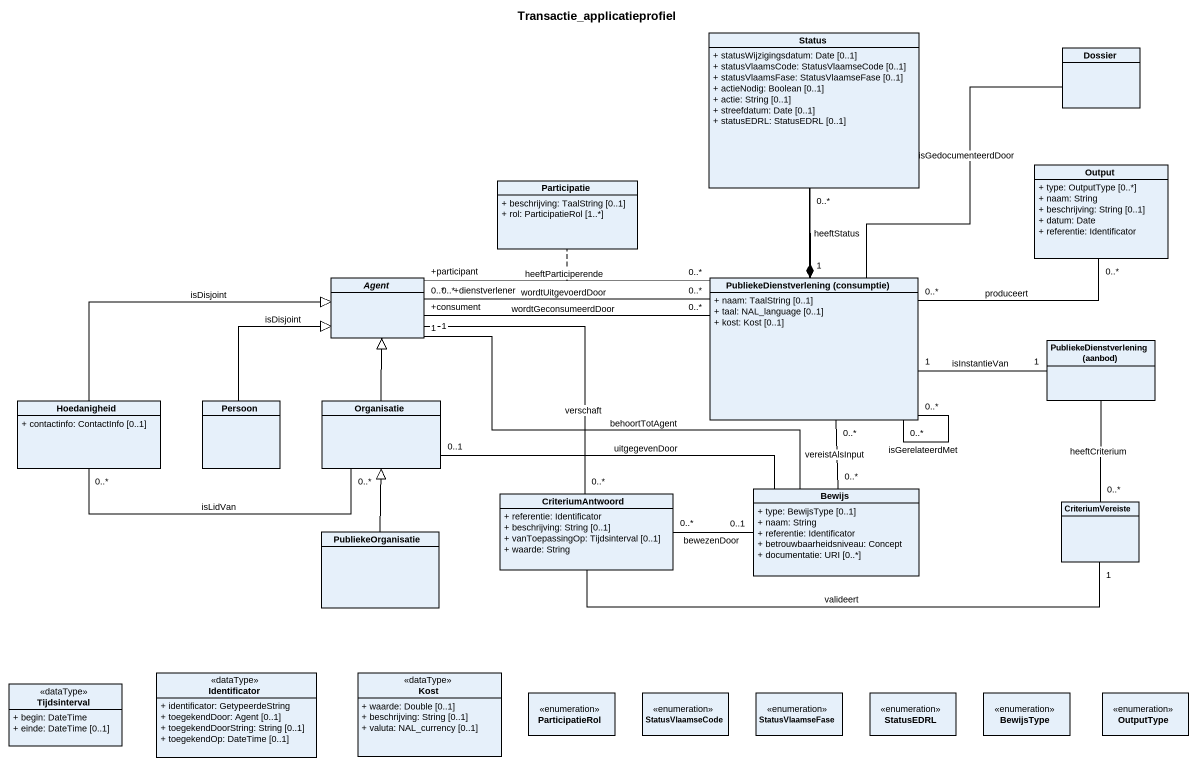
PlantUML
@startuml
title Transactie_applicatieprofiel
hide circle
hide empty members
skinparam classAttributeIconSize 0
class Status {
  + statusWijzigingsdatum: Date [0..1]
  + statusVlaamsCode: StatusVlaamseCode [0..1]
  + statusVlaamsFase: StatusVlaamseFase [0..1]
  + actieNodig: Boolean [0..1]
  + actie: String [0..1]
  + streefdatum: Date [0..1]
  + statusEDRL: StatusEDRL [0..1]
}
class Dossier
class Participatie {
  + beschrijving: TaalString [0..1]
  + rol: ParticipatieRol [1..*]
}
class Output {
  + type: OutputType [0..*]
  + naam: String
  + beschrijving: String [0..1]
  + datum: Date
  + referentie: Identificator
}
abstract class "Agent" as Agent_
class "PubliekeDienstverlening (consumptie)" as PubliekeDienstverlening {
  + naam: TaalString [0..1]
  + taal: NAL_language [0..1]
  + kost: Kost [0..1]
}
class "PubliekeDienstverlening (aanbod)" as PubliekeDienstverlening_2
class Hoedanigheid {
  + contactinfo: ContactInfo [0..1]
}
class Persoon
class Organisatie
class CriteriumAntwoord {
  + referentie: Identificator
  + beschrijving: String [0..1]
  + vanToepassingOp: Tijdsinterval [0..1]
  + waarde: String
}
class Bewijs {
  + type: BewijsType [0..1]
  + naam: String
  + referentie: Identificator
  + betrouwbaarheidsniveau: Concept
  + documentatie: URI [0..*]
}
class PubliekeOrganisatie
class CriteriumVereiste
class Tijdsinterval <<dataType>> {
  + begin: DateTime
  + einde: DateTime [0..1]
}
class Identificator <<dataType>> {
  + identificator: GetypeerdeString
  + toegekendDoor: Agent [0..1]
  + toegekendDoorString: String [0..1]
  + toegekendOp: DateTime [0..1]
}
class Kost <<dataType>> {
  + waarde: Double [0..1]
  + beschrijving: String [0..1]
  + valuta: NAL_currency [0..1]
}
enum ParticipatieRol
enum StatusVlaamseCode
enum StatusVlaamseFase
enum StatusEDRL
enum BewijsType
enum OutputType
Status --* PubliekeDienstverlening
Agent_ -- "0..*" CriteriumAntwoord : verschaft
PubliekeDienstverlening "1" -up- "0..*" Status : heeftStatus
PubliekeDienstverlening -up- Dossier : isGedocumenteerdDoor
PubliekeDienstverlening "0..*" -right- "0..*" Output : produceert
PubliekeDienstverlening "0..*" -left- "+consument\n1" Agent_ : wordtGeconsumeerdDoor
PubliekeDienstverlening "0..*" -left- "+participant\n0..*" Agent_ : heeftParticiperende
(PubliekeDienstverlening, Agent_) .. Participatie
PubliekeDienstverlening "0..*" -left- "+dienstverlener\n0..*" Agent_ : wordtUitgevoerdDoor
PubliekeDienstverlening "0..*" -- "0..*" PubliekeDienstverlening : isGerelateerdMet
PubliekeDienstverlening "1" -right- "1" PubliekeDienstverlening_2 : isInstantieVan
PubliekeDienstverlening "0..*" -- "0..*" Bewijs : vereistAlsInput
PubliekeDienstverlening_2 -- "0..*" CriteriumVereiste : heeftCriterium
Hoedanigheid -right-|> Agent_ : isDisjoint
Hoedanigheid "0..*" -right- "0..*" Organisatie : isLidVan
Persoon -up-|> Agent_ : isDisjoint
Organisatie -up-|> Agent_
CriteriumAntwoord "0..*" -right- "0..1" Bewijs : bewezenDoor
CriteriumAntwoord -right- "1" CriteriumVereiste : valideert
Bewijs -left- "1" Agent_ : behoortTotAgent
Bewijs -left- "0..1" Organisatie : uitgegevenDoor
PubliekeOrganisatie -up-|> Organisatie
@enduml
